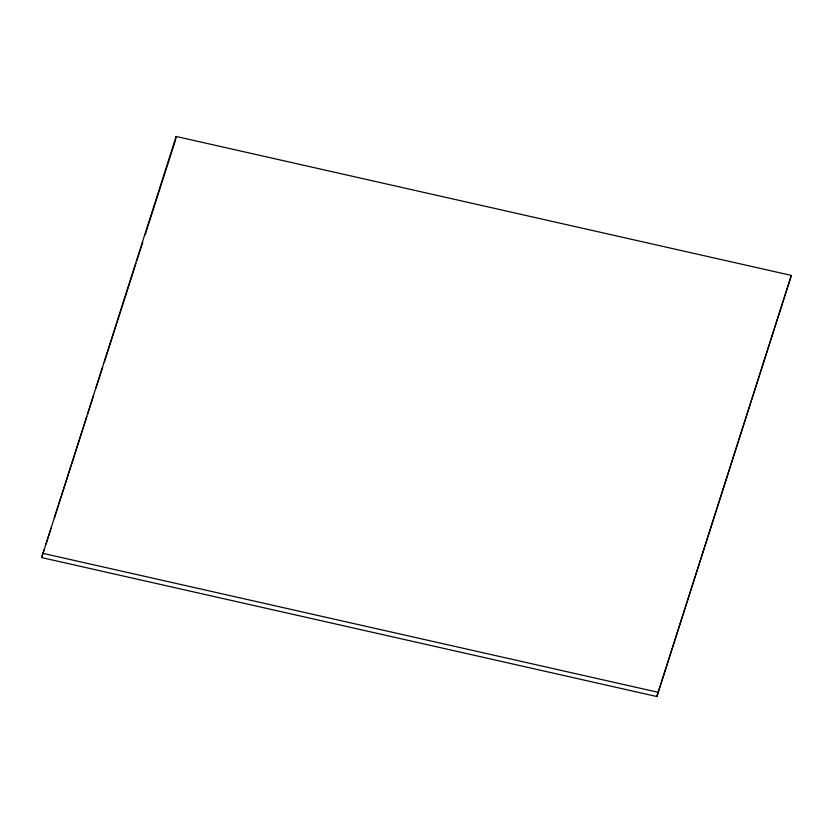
<?xml version="1.0" encoding="UTF-8"?>
<svg xmlns="http://www.w3.org/2000/svg" width="833" height="833" viewBox="0 0 833 833"><rect width="100%" height="100%" fill="white"/><g stroke="black" fill="none" stroke-linecap="round" stroke-linejoin="round"><path stroke-width="1.25" d="M41.65 557.589L176.148 136.466L791.35 275.411L656.852 696.534L41.65 557.589L44.43 548.937M175.503 139.715L176.148 136.466M656.852 696.534L791.35 275.411M46.013 543.991L51.167 527.914M54.343 518.022L86.861 416.604M87.652 414.126L93.598 395.581M95.982 388.157L102.719 367.134M104.312 362.188L136.039 263.238M136.831 260.771L142.776 242.216M145.161 234.802L175.294 140.798M42.504 553.258L657.706 692.202"/></g></svg>
